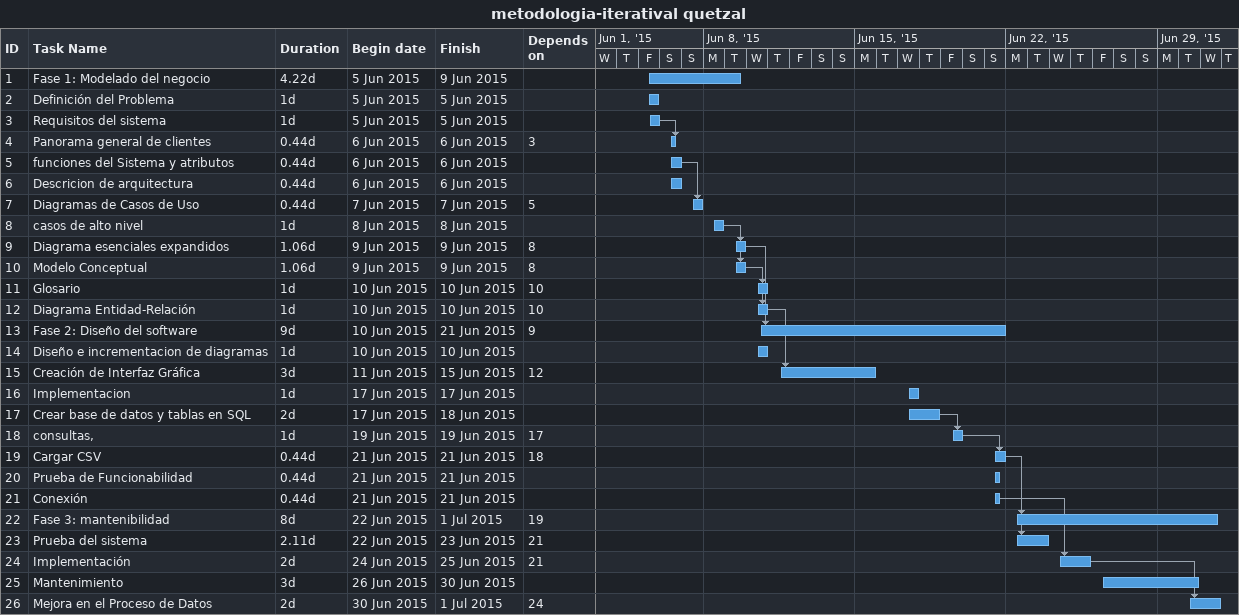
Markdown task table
metodologia-iteratival quetzal

| ID | Task | Duration | Start | Finish | Predecessors |
|---|---|---|---|---|---|
| 1 | Fase 1: Modelado del negocio | 4.22d | 2015-06-05 | 2015-06-09 |  |
| 2 | Definición del Problema | 1d | 2015-06-05 | 2015-06-05 |  |
| 3 | Requisitos del sistema | 1d | 2015-06-05 | 2015-06-05 |  |
| 4 | Panorama general de clientes | 0.44d | 2015-06-06 | 2015-06-06 | 3 |
| 5 | funciones del Sistema y atributos | 0.44d | 2015-06-06 | 2015-06-06 |  |
| 6 | Descricion de arquitectura | 0.44d | 2015-06-06 | 2015-06-06 |  |
| 7 | Diagramas de Casos de Uso | 0.44d | 2015-06-07 | 2015-06-07 | 5 |
| 8 | casos de alto nivel | 1d | 2015-06-08 | 2015-06-08 |  |
| 9 | Diagrama esenciales expandidos | 1.06d | 2015-06-09 | 2015-06-09 | 8 |
| 10 | Modelo Conceptual | 1.06d | 2015-06-09 | 2015-06-09 | 8 |
| 11 | Glosario | 1d | 2015-06-10 | 2015-06-10 | 10 |
| 12 | Diagrama Entidad-Relación | 1d | 2015-06-10 | 2015-06-10 | 10 |
| 13 | Fase 2: Diseño del software | 9d | 2015-06-10 | 2015-06-21 | 9 |
| 14 | Diseño e incrementacion de diagramas | 1d | 2015-06-10 | 2015-06-10 |  |
| 15 | Creación de Interfaz Gráfica | 3d | 2015-06-11 | 2015-06-15 | 12 |
| 16 | Implementacion | 1d | 2015-06-17 | 2015-06-17 |  |
| 17 | Crear base de datos y tablas en SQL | 2d | 2015-06-17 | 2015-06-18 |  |
| 18 | consultas, | 1d | 2015-06-19 | 2015-06-19 | 17 |
| 19 | Cargar CSV | 0.44d | 2015-06-21 | 2015-06-21 | 18 |
| 20 | Prueba de Funcionabilidad | 0.44d | 2015-06-21 | 2015-06-21 |  |
| 21 | Conexión | 0.44d | 2015-06-21 | 2015-06-21 |  |
| 22 | Fase 3: mantenibilidad | 8d | 2015-06-22 | 2015-07-01 | 19 |
| 23 | Prueba del sistema | 2.11d | 2015-06-22 | 2015-06-23 | 21 |
| 24 | Implementación | 2d | 2015-06-24 | 2015-06-25 | 21 |
| 25 | Mantenimiento | 3d | 2015-06-26 | 2015-06-30 |  |
| 26 | Mejora en el Proceso de Datos | 2d | 2015-06-30 | 2015-07-01 | 24 |
